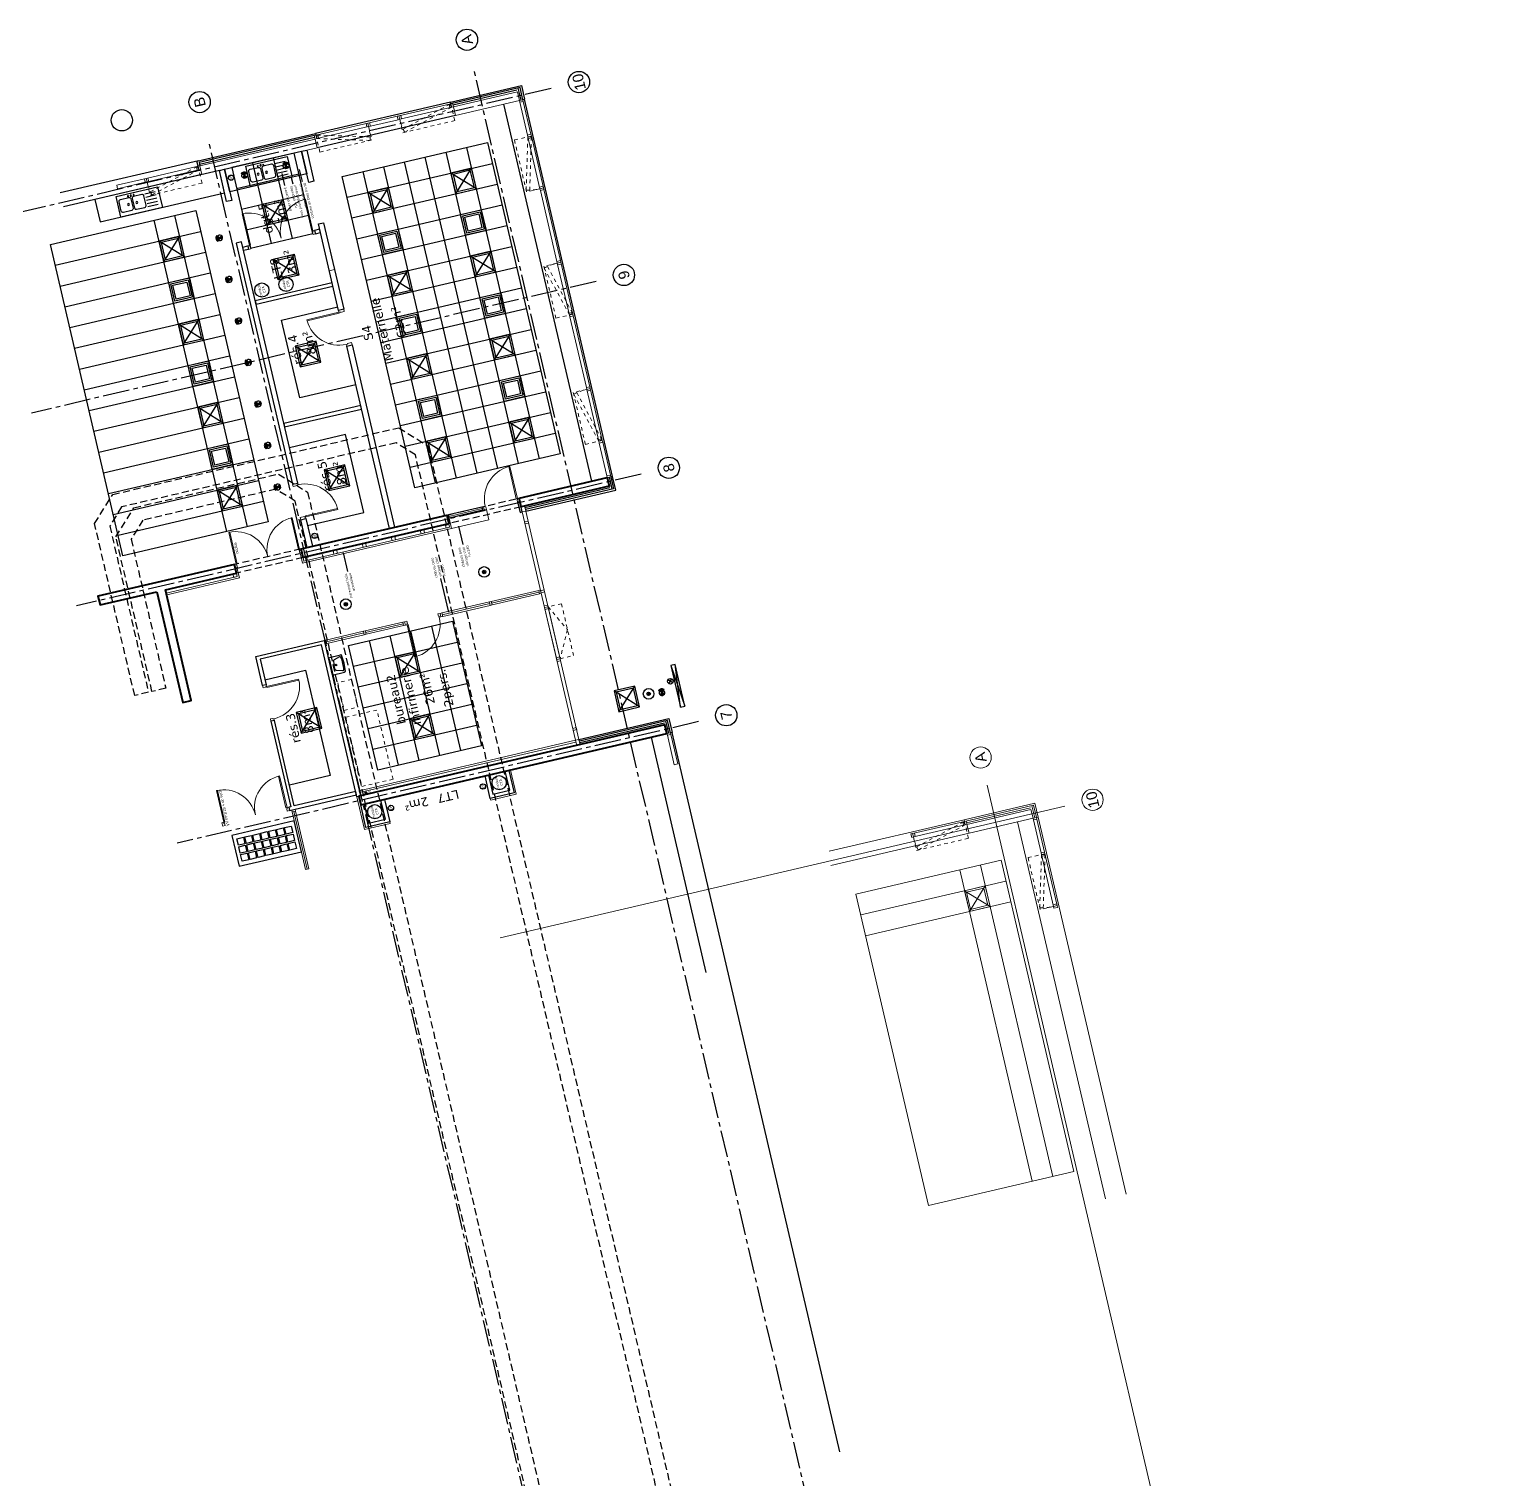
# Model space of a CAD drawing. Header units: metres. Extents: x -49 to 867749, y -579737 to 170817.
# Drawn here: x 867424.91 to 867465.93, y -409008.77 to -408967.93 of the extents above; entities that cross this region are included whole.
import ezdxf
from ezdxf.enums import TextEntityAlignment as Align

# ---------------------------------------------------------------- set-up
doc = ezdxf.new("R2010")
doc.units = ezdxf.units.M
doc.header["$MEASUREMENT"] = 0
for name, pattern in [('01', [0.15, 0.1, -0.05]), ('02', [0.28, 0.2, -0.08]), ('AXES2', [1.125, 0.75, -0.125, 0.125, -0.125])]:
    doc.linetypes.add(name, pattern=pattern)
for name, color, linetype in [('00-AXE-0.00', 14, 'AXES2'), ('01-CLOISON-0.25', 3, 'Continuous'), ('01-DOUBLAGE-0.0x', 6, 'Continuous'), ('01-ISOL-0.08', 43, 'ISOLATION'), ('01-SANITAIRE-0.15', 44, 'Continuous'), ('02-VU-CACHE-01-0.10', 133, '01'), ('06-COT-50&100-0.20', 2, 'Continuous'), ('06-TXT-DETAILS-DIVERS-02.20', 2, 'Continuous'), ('06-TXT-DIVERS-0.20', 70, 'Continuous'), ('06-TXT-ETIQUETTES SURFACES', 210, 'Continuous'), ('07-PLAFONDS-0.13', 5, 'Continuous'), ('08-VU-0.13', 44, 'Continuous'), ('08-VU-0.20', 32, 'Continuous')]:
    doc.layers.add(name, color=color, linetype=linetype)
for name, color, linetype, lineweight in [('01-BETON-0.40', 4, 'Continuous', 40), ('01-MEN-CP-0.15', 2, 'Continuous', 18), ('01-MOBILIER-0.10', 10, 'Continuous', 9), ('ACSP - Béton', 252, 'Continuous', 18)]:
    doc.layers.add(name, color=color, linetype=linetype, lineweight=lineweight)
doc.styles.add('locaux 100', font='verdana.ttf', dxfattribs={"height": 0.22})
doc.styles.add('locaux 20', font='verdana.ttf', dxfattribs={"height": 0.07})
doc.styles.get("Standard").update_dxf_attribs({"font": 'arial.ttf'})
doc.linetypes.add('ISOLATION', pattern='A,0.0001,-0.1,[134,ltypeshp.shx,S=0.1,R=0,X=-0.1,Y=0],-0.2,[134,ltypeshp.shx,S=0.1,R=180,X=0.1,Y=0],-0.1', length=0.4001)

# ---------------------------------------------------------------- blocks, each defined once
blk = doc.blocks.new('ModulePlancherVerre')
at = {"layer": '08-VU-0.13'}
for points in [[(0.12, 1.685), (0.31, 1.685), (0.31, 1.495), (0.12, 1.495)], [(0.35, 1.685), (0.54, 1.685), (0.54, 1.495), (0.35, 1.495)], [(0.58, 1.685), (0.77, 1.685), (0.77, 1.495), (0.58, 1.495)], [(0.12, 1.455), (0.31, 1.455), (0.31, 1.265), (0.12, 1.265)], [(0.35, 1.455), (0.54, 1.455), (0.54, 1.265), (0.35, 1.265)], [(0.58, 1.455), (0.77, 1.455), (0.77, 1.265), (0.58, 1.265)], [(0.12, 1.225), (0.31, 1.225), (0.31, 1.035), (0.12, 1.035)], [(0.12, 0.995), (0.31, 0.995), (0.31, 0.805), (0.12, 0.805)], [(0.35, 1.225), (0.54, 1.225), (0.54, 1.035), (0.35, 1.035)], [(0.35, 0.995), (0.54, 0.995), (0.54, 0.805), (0.35, 0.805)], [(0.58, 1.225), (0.77, 1.225), (0.77, 1.035), (0.58, 1.035)], [(0.58, 0.995), (0.77, 0.995), (0.77, 0.805), (0.58, 0.805)], [(0.12, 0.765), (0.31, 0.765), (0.31, 0.575), (0.12, 0.575)], [(0.12, 0.535), (0.31, 0.535), (0.31, 0.345), (0.12, 0.345)], [(0.35, 0.765), (0.54, 0.765), (0.54, 0.575), (0.35, 0.575)], [(0.35, 0.535), (0.54, 0.535), (0.54, 0.345), (0.35, 0.345)], [(0.58, 0.765), (0.77, 0.765), (0.77, 0.575), (0.58, 0.575)], [(0.58, 0.535), (0.77, 0.535), (0.77, 0.345), (0.58, 0.345)], [(0.12, 0.305), (0.31, 0.305), (0.31, 0.115), (0.12, 0.115)], [(0.35, 0.305), (0.54, 0.305), (0.54, 0.115), (0.35, 0.115)], [(0.58, 0.305), (0.77, 0.305), (0.77, 0.115), (0.58, 0.115)]]:
    blk.add_lwpolyline(points, close=True, dxfattribs=at)
at = {"layer": '08-VU-0.20'}
blk.add_lwpolyline([(0, 0), (0.89, 0), (0.89, 1.8), (0, 1.8)], close=True, dxfattribs=at)
blk = doc.blocks.new('fen150')
for points in [[(-1.6, -0.1), (-1.55, -0.1), (-1.55, 0), (-1.6, 0)], [(-1.55, -0.1), (-1.5, -0.1), (-1.5, 0), (-1.55, 0)], [(-0.05, -0.1), (0, -0.1), (0, 0), (-0.05, 0)], [(-1.55, -0.1), (-0.05, -0.1), (-0.05, 0), (-1.55, 0)], [(-0.1, -0.1), (-0.05, -0.1), (-0.05, 0), (-0.1, 0)]]:
    blk.add_lwpolyline(points, close=True)
at = {"linetype": '01'}
blk.add_lwpolyline([(-1.55, 0), (-1.55, 0.388), (-0.05, 0.388), (-0.05, 0)], dxfattribs=at)
blk.add_lwpolyline([(-1.525, 0.292), (-0.076, -0.097), (-0.05, 0), (-1.499, 0.388)], close=True, dxfattribs=at)
blk.add_arc((-0.05, 0), 1.5, 165, 180, dxfattribs=at)
blk = doc.blocks.new('Spot-directionnel')
h = blk.add_hatch(color=256)
h.dxf.hatch_style = 1
h.paths.add_polyline_path([(-0.057, 0.057, 0.414214), (-0.057, -0.057), (0, 0)])
h = blk.add_hatch(color=256)
h.dxf.hatch_style = 1
h.paths.add_polyline_path([(0.078, 0.078), (0, 0), (0.078, -0.078, 0.414214)])
for p, q in [((-0.057, -0.057), (0.078, 0.078)), ((-0.057, 0.057), (0.078, -0.078))]:
    blk.add_line(p, q)
for radius, start, end in [(0.08, 45, 315), (0.11, 315, 45)]:
    blk.add_arc((0, 0), radius, start, end)
blk = doc.blocks.new('LuminaireSuspendu')
for p, q in [((-0.035, 0.035), (0.035, -0.035)), ((-0.035, -0.035), (0.035, 0.035))]:
    blk.add_line(p, q)
for radius in [0.15, 0.05]:
    blk.add_circle((0, 0), radius)
blk = doc.blocks.new('Eclairage-Pl-60x60')
for p, q in [((-0.3, 0.3), (0.3, -0.3)), ((-0.3, -0.3), (0.3, 0.3))]:
    blk.add_line(p, q)
for points in [[(-0.3, -0.3), (0.3, -0.3), (0.3, 0.3), (-0.3, 0.3)], [(-0.25, -0.25), (0.25, -0.25), (0.25, 0.25), (-0.25, 0.25)]]:
    blk.add_lwpolyline(points, close=True)
blk = doc.blocks.new('P90')
at = {"linetype": 'Continuous'}
for points in [[(-0.05, 0.929), (-0.05, 0), (-0.08, 0), (-0.08, 0.929)], [(-0.965, -0.03), (-0.965, -0.1), (-1.03, -0.1), (-1.03, 0), (-0.98, 0), (-0.98, -0.03)], [(0, 0), (0, -0.1), (-0.065, -0.1), (-0.065, -0.03), (-0.05, -0.03), (-0.05, 0)]]:
    blk.add_lwpolyline(points, close=True, dxfattribs=at)
blk.add_arc((-0.043, -0.006), 0.937, 92.2388, 179.6062, dxfattribs=at)
at = {"linetype": 'Continuous', "text_generation_flag": 6}
blk.add_attdef('TEXTE', text='', height=0.08, rotation=90, dxfattribs=at).set_placement((-0.188, 0.469), align=Align.CENTER)
blk = doc.blocks.new('elem-cuis')
for p, q in [((0.115, -0.81), (0.115, -1.11)), ((0.2075, -0.81), (0.2075, -1.11)), ((0.3, -0.81), (0.3, -1.11)), ((0.3925, -0.81), (0.3925, -1.11)), ((0.485, -0.81), (0.485, -1.11))]:
    blk.add_line(p, q)
blk.add_lwpolyline([(0, -1.2), (0.6, -1.2), (0.6, 0), (0, 0)], close=True)
for points in [[(0.165, -0.39), (0.435, -0.39, 0.4142136), (0.485, -0.34), (0.485, -0.1, 0.4142136), (0.435, -0.05), (0.165, -0.05, 0.4142136), (0.115, -0.1), (0.115, -0.34, 0.4142136)], [(0.165, -0.43), (0.435, -0.43, -0.4142136), (0.485, -0.48), (0.485, -0.72, -0.4142136), (0.435, -0.77), (0.165, -0.77, -0.4142136), (0.115, -0.72), (0.115, -0.48, -0.4142136)]]:
    blk.add_lwpolyline(points, format="xyb", close=True)
for centre, radius in [((0.075, -0.41), 0.02), ((0.075, -0.33), 0.015), ((0.075, -0.33), 0.015), ((0.3, -0.29), 0.03), ((0.075, -0.49), 0.015), ((0.3, -0.53), 0.03)]:
    blk.add_circle(centre, radius)
blk = doc.blocks.new('P180')
for points in [[(-1.85, 0.915), (-1.85, 0), (-1.88, 0), (-1.88, 0.915)], [(-0.08, 0.915), (-0.08, 0), (-0.05, 0), (-0.05, 0.915)], [(0, 0), (0, -0.1), (-0.065, -0.1), (-0.065, -0.03), (-0.05, -0.03), (-0.05, 0)]]:
    blk.add_lwpolyline(points, close=True)
at = {"linetype": 'Continuous'}
blk.add_lwpolyline([(-1.93, 0), (-1.93, -0.1), (-1.865, -0.1), (-1.865, -0.03), (-1.88, -0.03), (-1.88, 0)], close=True, dxfattribs=at)
for centre, start, end in [((-1.88, 0), 0, 90), ((-0.05, 0), 90, 180)]:
    blk.add_arc(centre, 0.915, start, end)
at = {"linetype": 'Continuous', "text_generation_flag": 6}
blk.add_attdef('TEXTE', (-0.188, 0.598), '', height=0.08, rotation=90, dxfattribs=at)
blk = doc.blocks.new('P90-15')
at = {"linetype": 'Continuous'}
for points in [[(-0.05, 0.929), (-0.05, 0), (-0.08, 0), (-0.08, 0.929)], [(-0.965, -0.03), (-0.965, -0.15), (-1.03, -0.15), (-1.03, 0), (-0.98, 0), (-0.98, -0.03)], [(0, 0), (0, -0.15), (-0.065, -0.15), (-0.065, -0.03), (-0.05, -0.03), (-0.05, 0)]]:
    blk.add_lwpolyline(points, close=True, dxfattribs=at)
blk.add_arc((-0.043, -0.006), 0.937, 92.2388, 179.6062, dxfattribs=at)
at = {"linetype": 'Continuous', "text_generation_flag": 6}
blk.add_attdef('TEXTE', text='', height=0.08, rotation=90, dxfattribs=at).set_placement((-0.188, 0.469), align=Align.CENTER)
blk = doc.blocks.new('lav')
for p, q in [((0, 0.5), (-0.35, 0.5)), ((-0.316, 0.45), (-0.15, 0.4)), ((0, 0), (0, 0.5)), ((0, 0), (-0.35, 0)), ((-0.316, 0.05), (-0.15, 0.1)), ((-0.117, 0.367), (-0.117, 0.25)), ((-0.117, 0.133), (-0.117, 0.25))]:
    blk.add_line(p, q)
blk.add_circle((-0.167, 0.25), 0.025)
for centre, radius, start, end in [((1.511, 0.231), 1.911, 172.4054, 179.4234), ((-0.33, 0.418), 0.0844, 103.8031, 129.327), ((0.498, 0.264), 0.864, 168.6901, 180.9211), ((-0.325, 0.425), 0.0264, 71.5651, 161.5651), ((1.511, 0.269), 1.911, 180.5766, 187.5946), ((-0.34, 0.062), 0.0625, 226.0761, 260.7938), ((0.498, 0.236), 0.864, 179.0789, 191.3099), ((-0.325, 0.075), 0.0264, 198.4349, 288.4349), ((-0.172, 0.344), 0.0598, 21.8014, 68.1986), ((-0.172, 0.156), 0.0598, 291.8014, 338.1986)]:
    blk.add_arc(centre, radius, start, end)
blk = doc.blocks.new('A$C7248341E')
at = {"layer": '00-AXE-0.00'}
for p, q in [((-596054.072, -139671.358), (-596054.072, -139655.034)), ((-596048.497, -139671.358), (-596048.497, -139655.034)), ((-596042.922, -139671.358), (-596042.922, -139655.034)), ((-596061.222, -139671.352), (-596061.222, -139656.277)), ((-596104.014, -139661.63), (-596042.147, -139661.63)), ((-596103.714, -139669.358), (-596041.847, -139669.358))]:
    blk.add_line(p, q, dxfattribs=at)
at = {"layer": '00-AXE-0.00', "linetype": 'Continuous'}
for centre in [(-596041.047, -139659.38), (-596041.047, -139661.63), (-596041.047, -139669.358), (-596061.222, -139672.152), (-596054.072, -139672.158), (-596048.497, -139672.158), (-596042.922, -139672.158)]:
    blk.add_circle(centre, 0.3, dxfattribs=at)
at = {"layer": '01-BETON-0.40'}
for points in [[(-596054.197, -139657.327), (-596057.403, -139657.327), (-596057.403, -139657.577), (-596054.197, -139657.577), (-596054.197, -139659.628), (-596053.947, -139659.628), (-596053.947, -139655.684), (-596054.197, -139655.684)], [(-596061.097, -139661.555), (-596061.347, -139661.555), (-596061.347, -139670.408), (-596061.097, -139670.408)], [(-596054.197, -139665.765), (-596054.197, -139661.558), (-596053.947, -139661.558), (-596053.947, -139665.765)], [(-596053.947, -139667.858), (-596053.947, -139670.408), (-596054.197, -139670.408), (-596054.197, -139667.858)]]:
    blk.add_lwpolyline(points, close=True, dxfattribs=at)
at = {"layer": '01-CLOISON-0.25'}
for points in [[(-596057.447, -139659.628), (-596056.602, -139659.628), (-596056.602, -139661.605), (-596061.097, -139661.605), (-596061.097, -139661.505), (-596056.702, -139661.505), (-596056.702, -139659.728), (-596057.447, -139659.728)], [(-596060.947, -139661.505), (-596060.947, -139659.728), (-596058.477, -139659.728), (-596058.477, -139659.628), (-596060.947, -139659.628), (-596060.947, -139659.567), (-596061.047, -139659.567), (-596061.047, -139661.505)], [(-596061.997, -139661.555), (-596061.347, -139661.555), (-596061.347, -139661.655), (-596061.897, -139661.655), (-596061.897, -139662.14), (-596061.347, -139662.14), (-596061.347, -139662.24), (-596061.997, -139662.24)], [(-596053.147, -139661.884), (-596053.947, -139661.884), (-596053.947, -139661.734), (-596053.147, -139661.734)], [(-596052.117, -139661.884), (-596045.147, -139661.884), (-596045.147, -139661.734), (-596052.117, -139661.734)], [(-596043.947, -139661.734), (-596043.047, -139661.734), (-596043.047, -139661.884), (-596043.947, -139661.884)], [(-596050.397, -139661.884), (-596050.497, -139661.884), (-596050.497, -139664.108), (-596050.397, -139664.108)], [(-596046.847, -139661.884), (-596046.947, -139661.884), (-596046.947, -139664.108), (-596046.847, -139664.108)], [(-596045.297, -139662.031), (-596045.397, -139662.031), (-596045.397, -139661.884), (-596045.297, -139661.884)], [(-596048.677, -139664.258), (-596053.947, -139664.258), (-596053.947, -139664.108), (-596048.677, -139664.108)], [(-596047.647, -139664.108), (-596045.147, -139664.108), (-596045.147, -139664.258), (-596047.647, -139664.258)], [(-596045.297, -139663.961), (-596045.397, -139663.961), (-596045.397, -139664.108), (-596045.297, -139664.108)], [(-596043.047, -139664.258), (-596043.947, -139664.258), (-596043.947, -139664.108), (-596043.047, -139664.108)], [(-596061.997, -139665.15), (-596061.347, -139665.15), (-596061.347, -139665.25), (-596061.897, -139665.25), (-596061.897, -139665.735), (-596061.347, -139665.735), (-596061.347, -139665.835), (-596061.997, -139665.835)]]:
    blk.add_lwpolyline(points, close=True, dxfattribs=at)
at = {"layer": '01-DOUBLAGE-0.0x'}
for points in [[(-596042.697, -139664.608), (-596042.697, -139661.228), (-596042.797, -139661.228), (-596042.797, -139661.178), (-596042.647, -139661.178), (-596042.647, -139664.608), (-596042.697, -139664.608)], [(-596061.347, -139670.508), (-596060.997, -139670.508), (-596060.997, -139667.958), (-596060.947, -139667.958), (-596060.947, -139670.558), (-596061.347, -139670.558), (-596061.347, -139670.508)], [(-596053.947, -139670.508), (-596054.297, -139670.508), (-596054.297, -139667.958), (-596054.347, -139667.958), (-596054.347, -139670.558), (-596053.947, -139670.558)], [(-596043.047, -139670.508), (-596042.697, -139670.508), (-596042.697, -139668.508), (-596042.647, -139668.508), (-596042.647, -139670.558), (-596043.047, -139670.558)]]:
    blk.add_lwpolyline(points, close=True, dxfattribs=at)
at = {"layer": '01-ISOL-0.08', "ltscale": 0.1}
for p, q in [((-596042.747, -139661.228), (-596042.747, -139664.558)), ((-596061.047, -139670.408), (-596061.047, -139667.958)), ((-596054.247, -139670.408), (-596054.247, -139667.958)), ((-596042.747, -139670.408), (-596042.747, -139668.558)), ((-596061.347, -139670.458), (-596060.997, -139670.458)), ((-596053.947, -139670.458), (-596054.297, -139670.458)), ((-596043.047, -139670.458), (-596042.697, -139670.458))]:
    blk.add_line(p, q, dxfattribs=at)
at = {"layer": '01-MEN-CP-0.15'}
for p, q in [((-596062.767, -139659.678), (-596061.097, -139659.678)), ((-596056.652, -139662.741), (-596056.652, -139661.655)), ((-596056.652, -139663.878), (-596056.652, -139662.791)), ((-596046.497, -139664.258), (-596046.497, -139664.108)), ((-596056.652, -139666.383), (-596056.652, -139665.008)), ((-596053.997, -139665.815), (-596053.997, -139666.778)), ((-596056.652, -139667.808), (-596056.652, -139666.433))]:
    blk.add_line(p, q, dxfattribs=at)
for points in [[(-596054.047, -139659.628), (-596054.047, -139659.678), (-596054.347, -139659.678), (-596054.347, -139657.577), (-596054.297, -139657.577), (-596054.297, -139659.628)], [(-596042.897, -139658.828), (-596042.797, -139658.828), (-596042.797, -139659.628), (-596042.897, -139659.628)], [(-596061.097, -139659.728), (-596062.767, -139659.728), (-596062.767, -139659.628), (-596061.097, -139659.628)], [(-596061.097, -139659.728), (-596061.047, -139659.728), (-596061.047, -139659.628), (-596061.097, -139659.628)], [(-596054.197, -139659.528), (-596054.297, -139659.528), (-596054.297, -139659.628), (-596054.197, -139659.628)], [(-596061.997, -139662.24), (-596061.997, -139661.555), (-596061.097, -139661.555), (-596061.097, -139661.505), (-596062.047, -139661.505), (-596062.047, -139662.24)], [(-596060.997, -139661.605), (-596060.947, -139661.605), (-596060.947, -139667.858), (-596060.997, -139667.858)], [(-596056.702, -139661.655), (-596056.602, -139661.655), (-596056.602, -139661.605), (-596056.702, -139661.605)], [(-596056.702, -139661.655), (-596056.602, -139661.655), (-596056.602, -139662.741), (-596056.702, -139662.741)], [(-596054.047, -139665.815), (-596054.347, -139665.815), (-596054.347, -139661.508), (-596054.047, -139661.508), (-596054.047, -139661.558), (-596054.297, -139661.558), (-596054.297, -139665.765), (-596054.047, -139665.765)], [(-596054.197, -139661.558), (-596054.297, -139661.558), (-596054.297, -139661.658), (-596054.197, -139661.658)], [(-596054.197, -139662.424), (-596054.297, -139662.424), (-596054.297, -139662.524), (-596054.197, -139662.524)], [(-596056.702, -139662.791), (-596056.602, -139662.791), (-596056.602, -139662.741), (-596056.702, -139662.741)], [(-596056.702, -139663.878), (-596056.602, -139663.878), (-596056.602, -139662.791), (-596056.702, -139662.791)], [(-596054.197, -139663.264), (-596054.297, -139663.264), (-596054.297, -139663.364), (-596054.197, -139663.364)], [(-596056.702, -139663.928), (-596056.602, -139663.928), (-596056.602, -139663.878), (-596056.702, -139663.878)], [(-596054.197, -139664.103), (-596054.297, -139664.103), (-596054.297, -139664.203), (-596054.197, -139664.203)], [(-596056.702, -139665.008), (-596056.602, -139665.008), (-596056.602, -139664.958), (-596056.702, -139664.958)], [(-596056.702, -139666.383), (-596056.602, -139666.383), (-596056.602, -139665.008), (-596056.702, -139665.008)], [(-596054.197, -139664.943), (-596054.297, -139664.943), (-596054.297, -139665.043), (-596054.197, -139665.043)], [(-596054.347, -139666.893), (-596054.347, -139665.815), (-596054.047, -139665.815), (-596054.047, -139666.893)], [(-596054.197, -139665.665), (-596054.297, -139665.665), (-596054.297, -139665.765), (-596054.197, -139665.765)], [(-596054.047, -139665.815), (-596053.947, -139665.815), (-596053.947, -139665.765), (-596054.047, -139665.765)], [(-596042.697, -139666.958), (-596042.697, -139666.158), (-596042.797, -139666.158), (-596042.797, -139666.958)], [(-596056.702, -139666.433), (-596056.602, -139666.433), (-596056.602, -139666.383), (-596056.702, -139666.383)], [(-596056.702, -139667.808), (-596056.602, -139667.808), (-596056.602, -139666.433), (-596056.702, -139666.433)], [(-596054.047, -139666.828), (-596053.947, -139666.828), (-596053.947, -139666.778), (-596054.047, -139666.778)], [(-596060.947, -139667.958), (-596061.097, -139667.958), (-596061.097, -139667.858), (-596060.947, -139667.858)], [(-596060.947, -139667.858), (-596054.347, -139667.858), (-596054.347, -139667.958), (-596060.947, -139667.958)], [(-596054.347, -139667.858), (-596060.947, -139667.858), (-596060.947, -139667.958), (-596054.347, -139667.958)], [(-596060.662, -139667.858), (-596060.602, -139667.858), (-596060.602, -139667.958), (-596060.662, -139667.958)], [(-596058.672, -139667.858), (-596058.612, -139667.858), (-596058.612, -139667.958), (-596058.672, -139667.958)], [(-596058.612, -139667.858), (-596058.562, -139667.858), (-596058.562, -139667.958), (-596058.612, -139667.958)], [(-596058.612, -139667.858), (-596057.112, -139667.858), (-596057.112, -139667.958), (-596058.612, -139667.958)], [(-596057.162, -139667.858), (-596057.112, -139667.858), (-596057.112, -139667.958), (-596057.162, -139667.958)], [(-596057.112, -139667.858), (-596057.062, -139667.858), (-596057.062, -139667.958), (-596057.112, -139667.958)], [(-596056.702, -139667.858), (-596056.602, -139667.858), (-596056.602, -139667.808), (-596056.702, -139667.808)], [(-596056.682, -139667.858), (-596056.622, -139667.858), (-596056.622, -139667.958), (-596056.682, -139667.958)], [(-596054.692, -139667.858), (-596054.632, -139667.858), (-596054.632, -139667.958), (-596054.692, -139667.958)], [(-596054.197, -139667.958), (-596054.347, -139667.958), (-596054.347, -139667.858), (-596054.197, -139667.858)], [(-596061.397, -139670.508), (-596062.247, -139670.508), (-596062.247, -139670.408), (-596061.397, -139670.408)], [(-596061.347, -139670.508), (-596061.397, -139670.508), (-596061.397, -139670.408), (-596061.347, -139670.408)], [(-596053.897, -139670.508), (-596053.947, -139670.508), (-596053.947, -139670.408), (-596053.897, -139670.408)], [(-596052.947, -139670.508), (-596053.897, -139670.508), (-596053.897, -139670.408), (-596052.947, -139670.408)], [(-596049.297, -139670.408), (-596051.347, -139670.408), (-596051.347, -139670.508), (-596049.297, -139670.508)], [(-596045.647, -139670.408), (-596047.697, -139670.408), (-596047.697, -139670.508), (-596045.647, -139670.508)], [(-596043.097, -139670.508), (-596044.047, -139670.508), (-596044.047, -139670.408), (-596043.097, -139670.408)], [(-596043.047, -139670.508), (-596043.097, -139670.508), (-596043.097, -139670.408), (-596043.047, -139670.408)]]:
    blk.add_lwpolyline(points, close=True, dxfattribs=at)
blk.add_lwpolyline([(-596061.997, -139665.835), (-596061.997, -139665.15), (-596062.047, -139665.15), (-596062.047, -139665.885), (-596061.347, -139665.885), (-596061.347, -139665.835), (-596061.997, -139665.835)], dxfattribs=at)
at = {"layer": '01-MEN-CP-0.15', "linetype": '01'}
for points in [[(-596058.612, -139667.958), (-596058.612, -139668.346), (-596057.112, -139668.346), (-596057.112, -139667.958)], [(-596057.112, -139667.958), (-596057.862, -139668.346), (-596058.612, -139667.958)]]:
    blk.add_lwpolyline(points, dxfattribs=at)
at = {"layer": '01-MOBILIER-0.10', "linetype": '01'}
for points in [[(-596060.847, -139661.705), (-596060.847, -139662.605), (-596058.847, -139662.605), (-596058.847, -139661.705)], [(-596058.647, -139662.105), (-596057.847, -139662.105), (-596057.847, -139661.705), (-596058.647, -139661.705)]]:
    blk.add_lwpolyline(points, close=True, dxfattribs=at)
at = {"layer": '01-SANITAIRE-0.15', "linetype": '02'}
blk.add_lwpolyline([(-596097.015, -139667.058), (-596088.637, -139667.058), (-596086.691, -139665.292), (-596052.095, -139665.292), (-596051.647, -139664.844), (-596051.647, -139656.904), (-596052.095, -139656.456), (-596056.901, -139656.456), (-596056.901, -139656.056), (-596051.93, -139656.056), (-596051.247, -139656.738), (-596051.247, -139665.01), (-596051.93, -139665.692), (-596086.537, -139665.692), (-596088.483, -139667.458), (-596097.531, -139667.458), (-596098.725, -139666.263), (-596098.725, -139660.928), (-596098.325, -139660.928), (-596098.325, -139666.097), (-596097.365, -139667.058)], dxfattribs=at)
blk.add_lwpolyline([(-596097.116, -139666.458), (-596088.869, -139666.458), (-596083.622, -139661.697), (-596052.595, -139661.697), (-596052.147, -139661.249), (-596052.147, -139657.404), (-596052.595, -139656.956), (-596056.901, -139656.956), (-596056.901, -139656.556), (-596052.43, -139656.556), (-596051.747, -139657.238), (-596051.747, -139661.415), (-596052.43, -139662.097), (-596083.468, -139662.097), (-596088.714, -139666.858), (-596097.282, -139666.858), (-596098.125, -139666.014), (-596098.125, -139660.928), (-596097.725, -139660.928), (-596097.725, -139665.849)], close=True, dxfattribs=at)
at = {"layer": '01-SANITAIRE-0.15'}
for centre, radius in [((-596061.622, -139661.897), 0.2), ((-596061.045, -139661.772), 0.025), ((-596053.672, -139662.009), 0.075), ((-596046.597, -139662.134), 0.2), ((-596043.322, -139662.009), 0.075), ((-596061.622, -139662.365), 0.075), ((-596046.597, -139662.834), 0.2), ((-596061.622, -139665.025), 0.075), ((-596061.622, -139665.492), 0.2)]:
    blk.add_circle(centre, radius, dxfattribs=at)
at = {"layer": '02-VU-CACHE-01-0.10', "linetype": '02'}
for p, q in [((-596054.197, -139661.558), (-596054.197, -139659.628)), ((-596053.947, -139661.558), (-596053.947, -139659.628)), ((-596054.197, -139667.858), (-596054.197, -139665.765)), ((-596053.947, -139665.765), (-596053.947, -139667.858))]:
    blk.add_line(p, q, dxfattribs=at)
at = {"layer": '06-COT-50&100-0.20'}
for points in [[(-596054.047, -139665.815), (-596053.947, -139665.815), (-596053.947, -139666.778), (-596054.047, -139666.778)], [(-596054.047, -139667.793), (-596054.347, -139667.793), (-596054.347, -139667.858), (-596054.047, -139667.858)]]:
    blk.add_lwpolyline(points, close=True, dxfattribs=at)
at = {"layer": '06-TXT-DETAILS-DIVERS-02.20'}
for points in [[(-596054.325, -139662.684), (-596054.861, -139662.684)], [(-596043.532, -139663.426), (-596043.88, -139663.426)], [(-596043.697, -139663.662), (-596043.88, -139663.662)], [(-596043.532, -139663.93), (-596043.88, -139663.93)], [(-596056.619, -139665.202), (-596055.651, -139665.202)], [(-596054.325, -139666.015), (-596054.861, -139666.015)]]:
    blk.add_lwpolyline(points, dxfattribs=at)
at = {"layer": '07-PLAFONDS-0.13'}
for p, q in [((-596052.397, -139656.628), (-596052.397, -139660.828)), ((-596051.797, -139656.628), (-596051.797, -139660.828)), ((-596051.197, -139656.628), (-596051.197, -139660.828)), ((-596050.597, -139656.628), (-596050.597, -139660.828)), ((-596049.997, -139656.628), (-596049.997, -139660.828)), ((-596049.397, -139656.628), (-596049.397, -139660.828)), ((-596048.797, -139656.628), (-596048.797, -139660.828)), ((-596048.197, -139656.628), (-596048.197, -139660.828)), ((-596047.597, -139656.628), (-596047.597, -139660.828)), ((-596046.997, -139656.628), (-596046.997, -139660.828)), ((-596046.397, -139656.628), (-596046.397, -139660.828)), ((-596045.797, -139656.628), (-596045.797, -139660.828)), ((-596045.197, -139656.628), (-596045.197, -139660.828)), ((-596044.597, -139656.628), (-596044.597, -139660.828)), ((-596052.997, -139659.628), (-596043.997, -139659.628)), ((-596052.997, -139660.228), (-596043.997, -139660.228)), ((-596044.847, -139662.093), (-596044.847, -139663.893)), ((-596044.247, -139662.093), (-596044.247, -139663.893)), ((-596043.647, -139662.093), (-596043.647, -139663.893)), ((-596059.897, -139662.243), (-596059.897, -139665.243)), ((-596059.297, -139662.243), (-596059.297, -139665.243)), ((-596058.697, -139662.243), (-596058.697, -139665.243)), ((-596058.097, -139662.243), (-596058.097, -139665.243)), ((-596057.497, -139662.243), (-596057.497, -139665.243)), ((-596060.497, -139662.843), (-596056.897, -139662.843)), ((-596043.047, -139662.693), (-596045.377, -139662.693)), ((-596043.047, -139663.293), (-596045.377, -139663.293)), ((-596060.497, -139663.443), (-596056.897, -139663.443)), ((-596060.497, -139664.043), (-596056.897, -139664.043)), ((-596060.497, -139664.643), (-596056.897, -139664.643)), ((-596052.397, -139665.066), (-596052.397, -139669.266)), ((-596051.797, -139665.066), (-596051.797, -139669.266)), ((-596051.197, -139665.066), (-596051.197, -139669.266)), ((-596050.597, -139665.066), (-596050.597, -139669.266)), ((-596049.997, -139665.066), (-596049.997, -139669.266)), ((-596049.397, -139665.066), (-596049.397, -139669.266)), ((-596048.797, -139665.066), (-596048.797, -139669.266)), ((-596048.197, -139665.066), (-596048.197, -139669.266)), ((-596047.597, -139665.066), (-596047.597, -139669.266)), ((-596046.997, -139665.066), (-596046.997, -139669.266)), ((-596046.397, -139665.066), (-596046.397, -139669.266)), ((-596045.797, -139665.066), (-596045.797, -139669.266)), ((-596045.197, -139665.066), (-596045.197, -139669.266)), ((-596044.597, -139665.066), (-596044.597, -139669.266)), ((-596052.997, -139665.666), (-596043.997, -139665.666)), ((-596052.997, -139666.266), (-596043.997, -139666.266)), ((-596052.997, -139666.866), (-596043.997, -139666.866)), ((-596052.997, -139667.466), (-596043.997, -139667.466)), ((-596052.997, -139668.066), (-596043.997, -139668.066)), ((-596052.997, -139668.666), (-596043.997, -139668.666)), ((-596059.991, -139670.892), (-596059.878, -139670.778)), ((-596059.991, -139670.778), (-596059.878, -139670.892)), ((-596060.709, -139670.95), (-596059.509, -139671.07)), ((-596059.509, -139670.95), (-596060.709, -139671.07))]:
    blk.add_line(p, q, dxfattribs=at)
for points in [[(-596052.997, -139656.628), (-596043.997, -139656.628), (-596043.997, -139660.828), (-596052.997, -139660.828)], [(-596043.047, -139662.093), (-596045.377, -139662.093), (-596045.377, -139663.893), (-596043.047, -139663.893)], [(-596056.897, -139665.243), (-596060.497, -139665.243), (-596060.497, -139662.243), (-596056.897, -139662.243)], [(-596052.997, -139665.066), (-596043.997, -139665.066), (-596043.997, -139669.266), (-596052.997, -139669.266)], [(-596059.509, -139670.95), (-596060.709, -139670.95), (-596060.709, -139671.07), (-596059.509, -139671.07)]]:
    blk.add_lwpolyline(points, close=True, dxfattribs=at)
at = {"layer": '07-PLAFONDS-0.13', "color": 1}
for points in [[(-596051.197, -139659.628), (-596050.597, -139659.628), (-596050.597, -139660.228), (-596051.197, -139660.228)], [(-596051.147, -139659.678), (-596050.647, -139659.678), (-596050.647, -139660.178), (-596051.147, -139660.178)], [(-596051.097, -139659.728), (-596050.697, -139659.728), (-596050.697, -139660.128), (-596051.097, -139660.128)], [(-596048.797, -139659.628), (-596048.197, -139659.628), (-596048.197, -139660.228), (-596048.797, -139660.228)], [(-596048.747, -139659.678), (-596048.247, -139659.678), (-596048.247, -139660.178), (-596048.747, -139660.178)], [(-596048.697, -139659.728), (-596048.297, -139659.728), (-596048.297, -139660.128), (-596048.697, -139660.128)], [(-596046.397, -139659.628), (-596045.797, -139659.628), (-596045.797, -139660.228), (-596046.397, -139660.228)], [(-596046.347, -139659.678), (-596045.847, -139659.678), (-596045.847, -139660.178), (-596046.347, -139660.178)], [(-596046.297, -139659.728), (-596045.897, -139659.728), (-596045.897, -139660.128), (-596046.297, -139660.128)], [(-596051.197, -139665.666), (-596050.597, -139665.666), (-596050.597, -139666.266), (-596051.197, -139666.266)], [(-596051.147, -139665.716), (-596050.647, -139665.716), (-596050.647, -139666.216), (-596051.147, -139666.216)], [(-596051.097, -139665.766), (-596050.697, -139665.766), (-596050.697, -139666.166), (-596051.097, -139666.166)], [(-596048.797, -139665.666), (-596048.197, -139665.666), (-596048.197, -139666.266), (-596048.797, -139666.266)], [(-596048.747, -139665.716), (-596048.247, -139665.716), (-596048.247, -139666.216), (-596048.747, -139666.216)], [(-596048.697, -139665.766), (-596048.297, -139665.766), (-596048.297, -139666.166), (-596048.697, -139666.166)], [(-596046.397, -139665.666), (-596045.797, -139665.666), (-596045.797, -139666.266), (-596046.397, -139666.266)], [(-596046.347, -139665.716), (-596045.847, -139665.716), (-596045.847, -139666.216), (-596046.347, -139666.216)], [(-596046.297, -139665.766), (-596045.897, -139665.766), (-596045.897, -139666.166), (-596046.297, -139666.166)], [(-596051.197, -139668.066), (-596050.597, -139668.066), (-596050.597, -139668.666), (-596051.197, -139668.666)], [(-596051.147, -139668.116), (-596050.647, -139668.116), (-596050.647, -139668.616), (-596051.147, -139668.616)], [(-596051.097, -139668.166), (-596050.697, -139668.166), (-596050.697, -139668.566), (-596051.097, -139668.566)], [(-596048.797, -139668.066), (-596048.197, -139668.066), (-596048.197, -139668.666), (-596048.797, -139668.666)], [(-596048.747, -139668.116), (-596048.247, -139668.116), (-596048.247, -139668.616), (-596048.747, -139668.616)], [(-596048.697, -139668.166), (-596048.297, -139668.166), (-596048.297, -139668.566), (-596048.697, -139668.566)], [(-596046.397, -139668.066), (-596045.797, -139668.066), (-596045.797, -139668.666), (-596046.397, -139668.666)], [(-596046.347, -139668.116), (-596045.847, -139668.116), (-596045.847, -139668.616), (-596046.347, -139668.616)], [(-596046.297, -139668.166), (-596045.897, -139668.166), (-596045.897, -139668.566), (-596046.297, -139668.566)]]:
    blk.add_lwpolyline(points, close=True, dxfattribs=at)
at = {"layer": '07-PLAFONDS-0.13'}
blk.add_circle((-596059.935, -139670.835), 0.08, dxfattribs=at)
at = {"layer": '08-VU-0.13'}
for p, q in [((-596043.047, -139661.228), (-596043.047, -139657.228)), ((-596042.647, -139661.228), (-596042.647, -139657.228)), ((-596043.047, -139668.558), (-596043.047, -139664.558)), ((-596042.647, -139668.508), (-596042.647, -139664.608)), ((-596068.147, -139669.958), (-596061.347, -139669.958)), ((-596053.947, -139669.958), (-596043.047, -139669.958)), ((-596082.146, -139670.558), (-596061.347, -139670.558)), ((-596053.947, -139670.558), (-596043.047, -139670.558))]:
    blk.add_line(p, q, dxfattribs=at)
for points in [[(-596057.302, -139659.728), (-596057.302, -139660.905), (-596060.347, -139660.905), (-596060.347, -139659.728)], [(-596053.347, -139661.884), (-596053.347, -139663.508), (-596051.097, -139663.508), (-596051.097, -139661.884)], [(-596049.797, -139664.108), (-596049.797, -139662.484), (-596047.547, -139662.484), (-596047.547, -139664.108)]]:
    blk.add_lwpolyline(points, dxfattribs=at)
at = {"layer": '08-VU-0.20'}
for points in [[(-596043.697, -139658.134), (-596043.697, -139661.734), (-596043.047, -139661.734), (-596043.047, -139658.134)], [(-596043.697, -139664.108), (-596043.697, -139661.884), (-596043.047, -139661.884), (-596043.047, -139664.108)]]:
    blk.add_lwpolyline(points, close=True, dxfattribs=at)
at = {"layer": 'ACSP - Béton'}
for points in [[(-596042.797, -139664.558), (-596043.047, -139664.558), (-596043.047, -139661.228), (-596042.797, -139661.228)], [(-596042.797, -139668.558), (-596043.047, -139668.558), (-596043.047, -139670.408), (-596042.797, -139670.408)]]:
    blk.add_lwpolyline(points, close=True, dxfattribs=at)
blk.add_blockref('ModulePlancherVerre', (-596062.251, -139659.628))
at = {"layer": '01-MEN-CP-0.15'}
ref = blk.add_blockref('P180', (-596060.947, -139657.637), dxfattribs=dict(at, xscale=-1, rotation=269.9999999599793))
ref.add_attrib('TEXTE', 'VV PF1/2h + oc verti', (-596061.075, -139657.826), dxfattribs={"layer": '0', "linetype": 'Continuous', "height": 0.08, "rotation": 180, "text_generation_flag": 6})
at = {"layer": '01-MEN-CP-0.15', "xscale": -1}
for name, p, rotation in [('P90', (-596057.447, -139659.728), 180.0000000066701), ('fen150', (-596042.897, -139661.228), 90), ('P180', (-596045.297, -139662.031), 269.9999999866598), ('fen150', (-596042.797, -139668.558), 90)]:
    blk.add_blockref(name, p, dxfattribs=dict(at, rotation=rotation))
at = {"layer": '01-MEN-CP-0.15'}
ref = blk.add_blockref('P180', (-596053.947, -139659.628), dxfattribs=dict(at, xscale=-1, rotation=269.9999999933299))
ref.add_attrib('TEXTE', 'oculus', (-596053.671, -139659.816), dxfattribs={"layer": '0', "linetype": 'Continuous', "height": 0.08, "rotation": 180, "text_generation_flag": 6})
for name, p, rotation in [('P90-15', (-596053.147, -139661.884), 180.0000000066701), ('P90-15', (-596047.647, -139664.108), 2.001031983402173e-08), ('P90', (-596056.702, -139663.928), 89.9999999933299), ('fen150', (-596042.797, -139664.558), 90), ('P90', (-596053.947, -139667.858), 270.0000000133402)]:
    blk.add_blockref(name, p, dxfattribs=dict(at, rotation=rotation))
at = {"layer": '01-MEN-CP-0.15', "xscale": -1}
for p in [(-596052.947, -139670.408), (-596049.297, -139670.408)]:
    blk.add_blockref('fen150', p, dxfattribs=at)
at = {"layer": '01-MEN-CP-0.15'}
blk.add_blockref('fen150', (-596044.047, -139670.408), dxfattribs=at)
at = {"layer": '01-SANITAIRE-0.15', "xscale": -1, "rotation": 359.9999999933299}
for p in [(-596043.097, -139658.734), (-596043.097, -139662.484)]:
    blk.add_blockref('elem-cuis', p, dxfattribs=at)
at = {"layer": '01-SANITAIRE-0.15', "extrusion": (0, 0, -1), "xscale": -1, "zscale": -1, "rotation": 270.0000000133402}
blk.add_blockref('lav', (596057.102, -139661.605), dxfattribs=at)
at = {"layer": '07-PLAFONDS-0.13'}
for name, p in [('Eclairage-Pl-60x60', (-596052.097, -139659.928)), ('Eclairage-Pl-60x60', (-596049.697, -139659.928)), ('Eclairage-Pl-60x60', (-596047.297, -139659.928)), ('Eclairage-Pl-60x60', (-596044.897, -139659.928)), ('Eclairage-Pl-60x60', (-596058.697, -139660.678)), ('LuminaireSuspendu', (-596055.748, -139662.428)), ('Eclairage-Pl-60x60', (-596052.222, -139662.993)), ('Eclairage-Pl-60x60', (-596048.647, -139662.993)), ('Eclairage-Pl-60x60', (-596059.597, -139663.743)), ('Eclairage-Pl-60x60', (-596057.797, -139663.743)), ('Eclairage-Pl-60x60', (-596052.097, -139665.966)), ('Eclairage-Pl-60x60', (-596049.697, -139665.966)), ('Eclairage-Pl-60x60', (-596047.297, -139665.966)), ('Eclairage-Pl-60x60', (-596044.897, -139665.966)), ('LuminaireSuspendu', (-596055.748, -139666.428)), ('Eclairage-Pl-60x60', (-596052.097, -139668.366)), ('Eclairage-Pl-60x60', (-596049.697, -139668.366)), ('Eclairage-Pl-60x60', (-596047.297, -139668.366)), ('Eclairage-Pl-60x60', (-596044.897, -139668.366)), ('Eclairage-Pl-60x60', (-596060.139, -139669.53)), ('LuminaireSuspendu', (-596060.139, -139670.159)), ('Spot-directionnel', (-596060.193, -139670.532))]:
    blk.add_blockref(name, p, dxfattribs=at)
at = {"layer": '07-PLAFONDS-0.13', "rotation": 90}
for p in [(-596052.097, -139661.316), (-596050.897, -139661.316), (-596049.697, -139661.316), (-596048.497, -139661.316), (-596047.297, -139661.316), (-596046.097, -139661.316), (-596044.897, -139661.316)]:
    blk.add_blockref('Spot-directionnel', p, dxfattribs=at)
at = {"layer": '07-PLAFONDS-0.13', "xscale": -1, "rotation": 180}
for p in [(-596043.347, -139662.393), (-596043.347, -139663.593)]:
    blk.add_blockref('Spot-directionnel', p, dxfattribs=at)
at = {"layer": '07-PLAFONDS-0.13', "xscale": -1}
for p in [(-596046.122, -139662.946), (-596044.547, -139662.993)]:
    blk.add_blockref('Eclairage-Pl-60x60', p, dxfattribs=at)
at = {"layer": '00-AXE-0.00'}
for s, p in [('B', (-596041.047, -139661.63)), ('A', (-596041.047, -139669.358)), ('7', (-596061.222, -139672.152)), ('8', (-596054.072, -139672.158)), ('9', (-596048.497, -139672.158)), ('10', (-596042.922, -139672.158))]:
    blk.add_text(s, height=0.3, dxfattribs=at).set_placement(p, align=Align.MIDDLE_CENTER)
at = {"layer": '01-SANITAIRE-0.15', "char_height": 0.07, "width": 0.74382, "attachment_point": 5, "rotation": 0, "style": 'locaux 20'}
for insert in [(-596061.622, -139661.897), (-596046.597, -139662.134), (-596046.597, -139662.834), (-596061.622, -139665.492)]:
    blk.add_mtext('conduit\\PCTA', dxfattribs=dict(at, insert=insert))
at = {"layer": '01-SANITAIRE-0.15', "char_height": 0.07, "width": 0.15887, "attachment_point": 5, "style": 'locaux 20'}
for s, insert in [('EU', (-596061.045, -139661.872)), ('EP', (-596053.672, -139662.009)), ('EP', (-596043.322, -139662.009)), ('EP', (-596061.622, -139662.365)), ('EP', (-596061.622, -139665.025))]:
    blk.add_mtext(s, dxfattribs=dict(at, insert=insert))
at = {"layer": '06-TXT-DETAILS-DIVERS-02.20', "char_height": 0.07, "style": 'locaux 20'}
for s, insert, width, attachment_point, rotation in [('parement bois\\Pacoustique', (-596054.911, -139662.684), 0.94096, 6, 360), ('\\pt0.07;évier encastré', (-596043.93, -139663.426), 0.94096, 6, 360), ('\\pt0.28;rgt.^Iet portes \\P\\pt0.07;sous plan de travail', (-596043.93, -139663.662), 0.94096, 6, 360), ('plan de travail\\Pcontinu en bois h=70', (-596043.93, -139663.93), 1.07229, 6, 360), ('châssis bois\\Pvitrage clair \\Ph=240', (-596055.601, -139665.202), 0.94096, 4, 0), ('châssis bois\\Pvitrage clair \\Ph=240', (-596054.911, -139666.015), 0.94096, 6, 360)]:
    blk.add_mtext(s, dxfattribs=dict(at, insert=insert, width=width, attachment_point=attachment_point, rotation=rotation))
at = {"layer": '06-TXT-DIVERS-0.20', "char_height": 0.25, "width": 2.37148, "attachment_point": 5, "style": 'locaux 100'}
for s, insert in [('rés.3', (-596058.81, -139660.194)), ('rés.5', (-596052.102, -139662.671)), ('rés.4', (-596048.447, -139662.671)), ('LT8', (-596046.091, -139662.671)), ('dgt.5', (-596044.648, -139662.729)), ('bureau2\\Pinfirmerie', (-596058.68, -139663.406)), ('2pers.', (-596058.68, -139664.651)), ('S4\\PMaternelle', (-596048.447, -139664.967))]:
    blk.add_mtext(s, dxfattribs=dict(at, insert=insert))
at = {"layer": '06-TXT-DIVERS-0.20', "insert": (-596061.672, -139664.007), "char_height": 0.25, "width": 2.37148, "attachment_point": 5, "rotation": 90, "style": 'locaux 100'}
blk.add_mtext('LT7', dxfattribs=at)
at = {"layer": '06-TXT-ETIQUETTES SURFACES', "char_height": 0.25, "attachment_point": 5, "style": 'locaux 100'}
for s, insert in [('8m²', (-596058.713, -139660.62)), ('8m²', (-596052.11, -139663.097)), ('8m²', (-596048.35, -139663.097)), ('3m²', (-596045.994, -139663.097)), ('5m²', (-596044.551, -139663.155)), ('26m²', (-596058.583, -139664.121)), ('62m²', (-596048.35, -139665.682))]:
    blk.add_mtext(s, dxfattribs=dict(at, insert=insert))
at = {"layer": '06-TXT-ETIQUETTES SURFACES', "insert": (-596061.672, -139663.087), "char_height": 0.25, "attachment_point": 5, "rotation": 90, "style": 'locaux 100'}
blk.add_mtext('2m²', dxfattribs=at)

msp = doc.modelspace()

# ---------------------------------------------------------------- linework, layer by layer
at = {"layer": 'ACSP - Béton'}
for p, q in [((867465.929, -409049.469), (867451.884, -408989.217)), ((867454.076, -408989.81), (867438.178, -408993.516)), ((867451.238, -408990.189), (867447.44, -408991.075)), ((867455.8, -409000.729), (867453.325, -408990.114)), ((867451.377, -408990.568), (867447.482, -408991.476)), ((867455.215, -409000.865), (867452.741, -408990.25)), ((867453.741, -409000.233), (867451.698, -408991.468)), ((867453.157, -409000.37), (867451.114, -408991.605)), ((867448.328, -408992.87), (867452.418, -408991.916)), ((867448.464, -408993.454), (867452.555, -408992.501))]:
    msp.add_line(p, q, dxfattribs=at)
at = {"layer": 'ACSP - Béton', "ltscale": 0.1}
for p, q in [((867453.228, -408990.136), (867453.148, -408989.795)), ((867453.111, -408989.855), (867451.309, -408990.275))]:
    msp.add_line(p, q, dxfattribs=at)
at = {"layer": 'ACSP - Béton'}
for points in [[(867453.276, -408990.125), (867453.197, -408989.784), (867451.249, -408990.238), (867451.238, -408990.189), (867453.234, -408989.724), (867453.325, -408990.114)], [(867451.32, -408990.324), (867451.377, -408990.568), (867453.179, -408990.148), (867453.122, -408989.904)], [(867453.276, -408990.125), (867453.288, -408990.174), (867453.19, -408990.196), (867453.179, -408990.148)], [(867453.288, -408990.174), (867453.503, -408991.099), (867453.406, -408991.121), (867453.19, -408990.196)], [(867450.235, -409001.051), (867448.192, -408992.286), (867452.282, -408991.332), (867454.325, -409000.097)]]:
    msp.add_lwpolyline(points, close=True, dxfattribs=at)
at = {"layer": 'ACSP - Béton', "linetype": 'Continuous'}
for centre in [(867451.702, -408988.438), (867454.855, -408989.629)]:
    msp.add_circle(centre, 0.3, dxfattribs=at)

# ---------------------------------------------------------------- block references
at = {"layer": 'ACSP - Béton'}
for name, p, rotation in [('A$C7248341E', (596105.417, 139804.489), 103.1212703830424), ('fen150', (867453.406, -408991.121), 103.1212703798635), ('Eclairage-Pl-60x60', (867451.61, -408992.413), 103.1212703798635)]:
    msp.add_blockref(name, p, dxfattribs=dict(at, rotation=rotation))
at = {"layer": 'ACSP - Béton', "xscale": -1, "rotation": 193.1212703823545}
msp.add_blockref('fen150', (867451.321, -408990.324), dxfattribs=at)

# ---------------------------------------------------------------- texts
at = {"layer": 'ACSP - Béton'}
for s, p in [('A', (867451.702, -408988.438)), ('10', (867454.855, -408989.629))]:
    msp.add_text(s, height=0.3, rotation=103.1213, dxfattribs=at).set_placement(p, align=Align.MIDDLE_CENTER)

doc.saveas('drawing.dxf')
